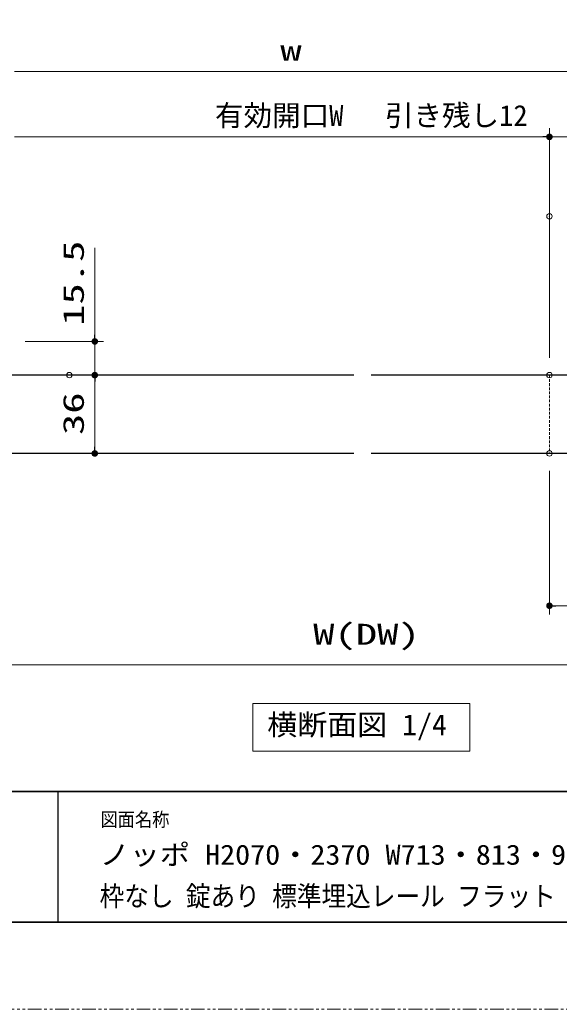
# Model space of a CAD drawing. Units: millimetres, scale not verified. Extents: x -1306 to 1306, y -607 to 607.
# Drawn here: x -910.5 to -662.5, y -594 to -139.2 of the extents above; entities that cross this region are included whole.
import ezdxf
from ezdxf.enums import TextEntityAlignment as Align

# ---------------------------------------------------------------- set-up
doc = ezdxf.new("R2010")
doc.units = ezdxf.units.MM
doc.header["$LTSCALE"] = 5
doc.header["$PDMODE"] = 32
doc.header["$PDSIZE"] = 2.5
doc.linetypes.add('USER1', pattern=[2.5, 1.25, -0.25, 0.25, -0.25, 0.25, -0.25])
doc.linetypes.add('USER2', pattern=[0.375, 0.25, -0.125])
for name, color, linetype, lineweight in [('0-1_線(黄)', 2, 'Continuous', 15), ('0-3_陰線', 1, 'USER1', 9), ('0-D_線(白)', 7, 'Continuous', 30), ('1-1_寸法線', 3, 'Continuous', 13), ('1-4_DEFPOINTS', 7, 'Continuous', 5), ('1-5_0', 3, 'Continuous', 25), ('1-7_点線(黄)', 2, 'USER2', 15), ('1-8_図面枠', 7, 'Continuous', 35)]:
    doc.layers.add(name, color=color, linetype=linetype, lineweight=lineweight)
doc.styles.add('ＭＳ ゴシック', font='')
doc.styles.get('ＭＳ ゴシック').set_extended_font_data('MS Gothic')

# ---------------------------------------------------------------- blocks, each defined once
blk = doc.blocks.new('_DOT')
at = {"layer": '1-5_0'}
blk.add_line((-2.5, 0), (-5, 0), dxfattribs=at)
for points in [[(0, 0), (-2.5, 0), (-2.48, 0.313)], [(0, 0), (-2.48, -0.313), (-2.5, 0)], [(0, 0), (-2.48, 0.313), (-2.421, 0.622)], [(0, 0), (-2.421, -0.622), (-2.48, -0.313)], [(0, 0), (-2.421, 0.622), (-2.324, 0.92)], [(0, 0), (-2.324, -0.92), (-2.421, -0.622)], [(0, 0), (-2.324, 0.92), (-2.191, 1.204)], [(0, 0), (-2.191, -1.204), (-2.324, -0.92)], [(0, 0), (-2.191, 1.204), (-2.023, 1.469)], [(0, 0), (-2.023, -1.469), (-2.191, -1.204)], [(0, 0), (-2.023, 1.469), (-1.822, 1.711)], [(0, 0), (-1.822, -1.711), (-2.023, -1.469)], [(0, 0), (-1.822, 1.711), (-1.594, 1.926)], [(0, 0), (-1.594, -1.926), (-1.822, -1.711)], [(0, 0), (-1.594, 1.926), (-1.34, 2.111)], [(0, 0), (-1.34, -2.111), (-1.594, -1.926)], [(0, 0), (-1.34, 2.111), (-1.064, 2.262)], [(0, 0), (-1.064, -2.262), (-1.34, -2.111)], [(0, 0), (-1.064, 2.262), (-0.773, 2.378)], [(0, 0), (-0.773, -2.378), (-1.064, -2.262)], [(0, 0), (-0.773, 2.378), (-0.468, 2.456)], [(0, 0), (-0.468, -2.456), (-0.773, -2.378)], [(0, 0), (-0.468, 2.456), (-0.157, 2.495)], [(0, 0), (-0.157, -2.495), (-0.468, -2.456)], [(0, 0), (-0.157, 2.495), (0.157, 2.495)], [(0, 0), (0.157, -2.495), (-0.157, -2.495)], [(0, 0), (0.157, 2.495), (0.468, 2.456)], [(0, 0), (0.468, 2.456), (0.773, 2.378)], [(0, 0), (0.773, 2.378), (1.064, 2.262)], [(0, 0), (1.064, 2.262), (1.34, 2.111)], [(0, 0), (1.34, 2.111), (1.594, 1.926)], [(0, 0), (1.594, 1.926), (1.822, 1.711)], [(0, 0), (1.822, 1.711), (2.023, 1.469)], [(0, 0), (2.023, 1.469), (2.191, 1.204)], [(0, 0), (2.191, 1.204), (2.324, 0.92)], [(0, 0), (2.324, 0.92), (2.421, 0.622)], [(0, 0), (2.421, 0.622), (2.48, 0.313)], [(0, 0), (2.48, 0.313), (2.5, 0)], [(0, 0), (0.468, -2.456), (0.157, -2.495)], [(0, 0), (0.773, -2.378), (0.468, -2.456)], [(0, 0), (1.064, -2.262), (0.773, -2.378)], [(0, 0), (1.34, -2.111), (1.064, -2.262)], [(0, 0), (1.594, -1.926), (1.34, -2.111)], [(0, 0), (1.822, -1.711), (1.594, -1.926)], [(0, 0), (2.023, -1.469), (1.822, -1.711)], [(0, 0), (2.191, -1.204), (2.023, -1.469)], [(0, 0), (2.324, -0.92), (2.191, -1.204)], [(0, 0), (2.421, -0.622), (2.324, -0.92)], [(0, 0), (2.48, -0.313), (2.421, -0.622)], [(0, 0), (2.5, 0), (2.48, -0.313)]]:
    blk.add_solid(points, dxfattribs=at)

msp = doc.modelspace()

# ---------------------------------------------------------------- linework, layer by layer
at = {"layer": '0-1_線(黄)'}
msp.add_lwpolyline([(-803.259, -453.544), (-703.553, -453.544), (-703.553, -475.379), (-803.259, -475.379)], close=True, dxfattribs=at)
at = {"layer": '0-3_陰線', "color": 4}
msp.add_line((387.036, -594), (-1292.964, -594), dxfattribs=at)
at = {"layer": '0-D_線(白)'}
for p, q in [((-756.955, -302.544), (-952.957, -302.544)), ((-552.953, -302.544), (-748.955, -302.544)), ((-756.955, -338.544), (-952.957, -338.544)), ((-552.953, -338.544), (-748.955, -338.544))]:
    msp.add_line(p, q, dxfattribs=at)
at = {"layer": '1-1_寸法線'}
for p, q in [((-912.957, -163.044), (-657.957, -163.044)), ((-666.957, -294.544), (-666.957, -189.044)), ((-666.957, -221.544), (-666.957, -189.044)), ((-912.957, -193.044), (-669.957, -193.044)), ((-669.957, -193.044), (-746.576, -193.044)), ((-654.957, -193.044), (-666.957, -193.044)), ((-875.957, -284.044), (-875.957, -243.997)), ((-907.957, -287.044), (-871.957, -287.044)), ((-875.957, -302.544), (-875.957, -287.044)), ((-907.957, -302.544), (-871.957, -302.544)), ((-879.708, -302.544), (-871.957, -302.544)), ((-875.957, -305.544), (-875.957, -308.544)), ((-875.957, -305.544), (-875.957, -335.544)), ((-907.957, -338.544), (-871.957, -338.544)), ((-666.957, -346.544), (-666.957, -412.544)), ((-555.953, -408.544), (-663.957, -408.544)), ((-949.957, -435.776), (-555.953, -435.776))]:
    msp.add_line(p, q, dxfattribs=at)
at = {"layer": '1-4_DEFPOINTS'}
for p in [(-666.957, -193.044), (-666.957, -229.544), (-887.708, -302.544), (-875.957, -302.544), (-666.957, -302.544), (-875.957, -338.544), (-666.957, -338.544), (-666.957, -408.544)]:
    msp.add_point(p, dxfattribs=at)
at = {"layer": '1-5_0', "color": 7}
msp.add_line((-892.964, -494), (-892.964, -554), dxfattribs=at)
msp.add_line((-892.964, -494), (-892.964, -554), dxfattribs=at)
at = {"layer": '1-7_点線(黄)'}
msp.add_line((-666.957, -302.544), (-666.957, -338.544), dxfattribs=at)
at = {"layer": '1-8_図面枠'}
msp.add_line((-1252.964, -494), (347.036, -494), dxfattribs=at)
msp.add_lwpolyline([(-1252.964, -554), (347.036, -554), (347.036, 554), (-1252.964, 554)], close=True, dxfattribs=at)

# ---------------------------------------------------------------- block references
at = {"layer": '1-1_寸法線', "xscale": 0.6, "yscale": 0.6}
msp.add_blockref('_DOT', (-666.957, -193.044), dxfattribs=at)
msp.add_blockref('_DOT', (-666.957, -193.044), dxfattribs=at)
for p, rotation in [((-875.957, -287.044), 270), ((-875.957, -302.544), 90), ((-875.957, -302.544), 90), ((-875.957, -338.544), 270), ((-666.957, -408.544), 180)]:
    msp.add_blockref('_DOT', p, dxfattribs=dict(at, rotation=rotation))

# ---------------------------------------------------------------- texts
at = {"layer": '0-1_線(黄)', "style": 'ＭＳ ゴシック', "width": 1.05}
msp.add_text('横断面図 1/4', height=9.621, dxfattribs=at).set_placement((-796.683, -470.923), align=Align.BOTTOM_LEFT)
at = {"layer": '1-1_寸法線', "style": 'ＭＳ ゴシック', "width": 1.5}
for s, p in [('w', (-790.695, -160.895)), ('W(DW)', (-775.574, -429.341))]:
    msp.add_text(s, height=9.604, dxfattribs=at).set_placement(p, align=Align.BOTTOM_LEFT)
at = {"layer": '1-1_寸法線', "style": 'ＭＳ ゴシック'}
for s, p in [('有効開口W', (-820.695, -190.895)), ('引き残し12', (-742.576, -190.895))]:
    msp.add_text(s, height=9.621, dxfattribs=at).set_placement(p, align=Align.BOTTOM_LEFT)
at = {"layer": '1-1_寸法線', "style": 'ＭＳ ゴシック', "width": 1.5}
for s, p in [('15.5', (-878.107, -279.901)), ('36', (-878.107, -330.068))]:
    msp.add_text(s, height=9.604, rotation=90, dxfattribs=at).set_placement(p, align=Align.BOTTOM_LEFT)
at = {"layer": '1-8_図面枠', "style": 'ＭＳ ゴシック'}
for s, height, width, p in [('図面名称', 6.452, 0.9, (-873.367, -511.963)), ('ノッポ H2070・2370 W713・813・913 アウトセット引き戸(床レールタイプ)', 9.236, 1.1, (-873.76, -530.357)), ('枠なし 錠あり 標準埋込レール フラット 図面', 9.236, 0.9, (-873.76, -549.409))]:
    msp.add_text(s, height=height, dxfattribs=dict(at, width=width)).set_placement(p, align=Align.BOTTOM_LEFT)

doc.saveas('drawing.dxf')
